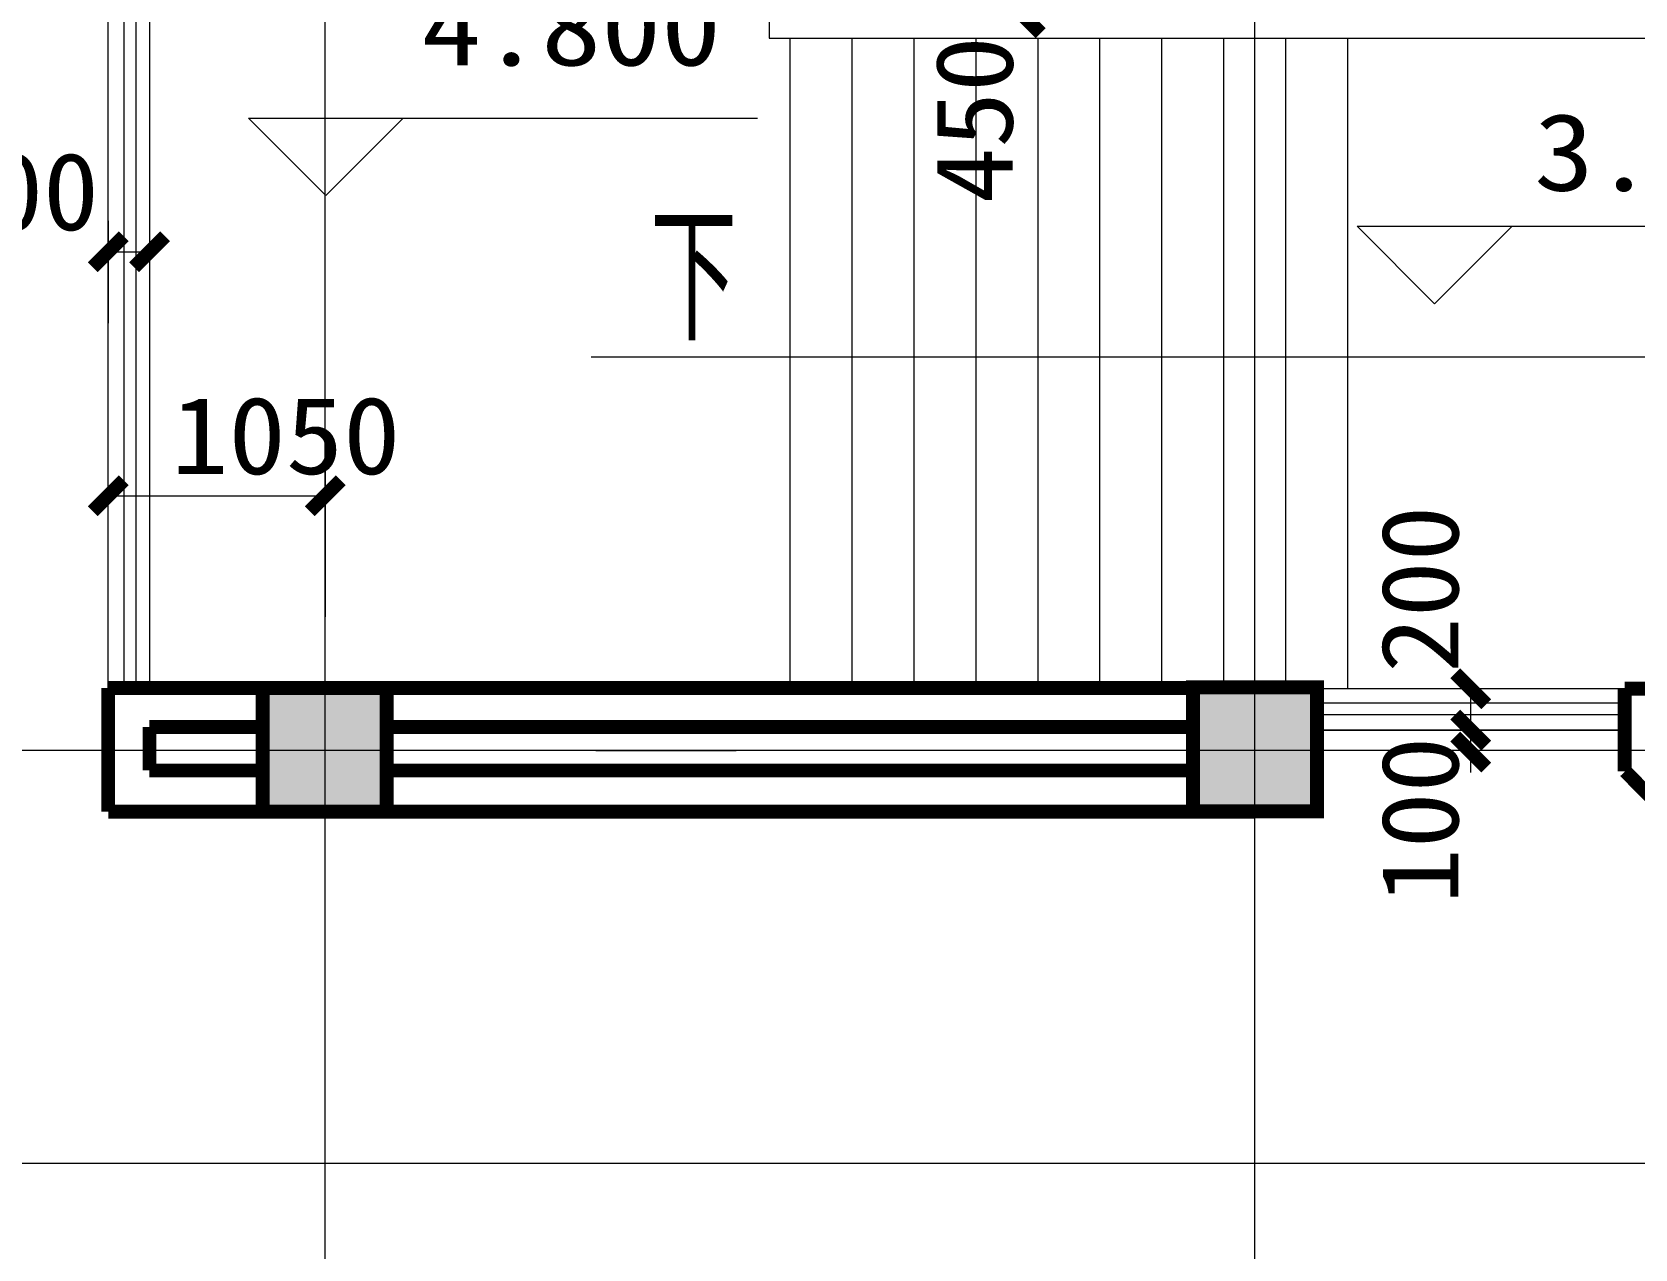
# Model space of a CAD drawing. Extents: x -307567 to 704339, y -10277 to 165507.
# Drawn here: x -60748 to -52988, y 19167 to 25061 of the extents above; entities that cross this region are included whole.
import ezdxf
from ezdxf.enums import TextEntityAlignment as Align

# ---------------------------------------------------------------- set-up
doc = ezdxf.new("R2010")
doc.units = 0
doc.header["$MEASUREMENT"] = 0
doc.layers.add('我的', color=255, linetype='CONTINUOUS', lineweight=0)
doc.styles.add('HZ', font='txt', dxfattribs={"width": 0.7, "height": 5, "bigfont": 'STF:宋体'})
doc.styles.get("Standard").update_dxf_attribs({"font": 'txt', "height": 3})

msp = doc.modelspace()

# ---------------------------------------------------------------- linework, layer by layer
at = {"layer": '我的', "color": 0}
for p, q in [((-59328.13321, 14141.83177), (-59328.13321, 77580.27533)), ((-54828.15571, 14141.83177), (-54828.15571, 77580.27533)), ((-60379.15334, 21884.14173), (-60379.15334, 29130.51873)), ((-60303.56778, 29130.51873), (-60303.56778, 21884.14173)), ((-60244.49825, 29130.51873), (-60244.49825, 21884.14173)), ((-60179.12993, 29130.51873), (-60179.12993, 21880.55517)), ((-57179.14493, 25982.45822), (-57179.14493, 25030.53999)), ((-57179.14493, 25030.58462), (-43379.21393, 25030.58462)), ((-57079.16984, 25030.58462), (-57079.16984, 21884.14173)), ((-56779.17134, 25030.58462), (-56779.17134, 21884.14173)), ((-56779.17134, 25030.58462), (-56779.17134, 21884.14173)), ((-56479.17284, 25030.58462), (-56479.17284, 21884.14173)), ((-56479.17284, 25030.58462), (-56479.17284, 21884.14173)), ((-56179.17434, 25030.58462), (-56179.17434, 21884.14173)), ((-56179.17434, 25030.58462), (-56179.17434, 21884.14173)), ((-55879.17584, 25030.58462), (-55879.17584, 21884.14173)), ((-55879.17584, 25030.58462), (-55879.17584, 21884.14173)), ((-55579.17734, 25030.58462), (-55579.17734, 21884.14173)), ((-55579.17734, 25030.58462), (-55579.17734, 21884.14173)), ((-55279.17884, 25030.58462), (-55279.17884, 21884.14173)), ((-54979.18034, 25030.58462), (-54979.18034, 21884.14173)), ((-54679.18184, 25030.58462), (-54679.18184, 21884.14173)), ((-54379.18334, 25030.58462), (-54379.18334, 21884.14173)), ((-55279.17884, 24929.54066), (-55279.17884, 21884.14173)), ((-59325.27678, 24268.56298), (-59700.2749, 24643.56111)), ((-59700.2749, 24643.56111), (-57236.27355, 24643.56111)), ((-58950.27865, 24643.56111), (-59325.27678, 24268.56298)), ((-60379.15334, 24146.29034), (-60379.15334, 23650.92615)), ((-60179.12993, 24146.29034), (-60179.12993, 23650.92615)), ((-53957.31045, 23744.73061), (-54332.30858, 24119.72873)), ((-54332.30858, 24119.72873), (-51989.92527, 24119.72873)), ((-53582.31233, 24119.72873), (-53957.31045, 23744.73061)), ((-60379.15334, 23996.29109), (-60179.12993, 23996.29109)), ((-58041.604, 23488.00544), (-45001.66675, 23488.00544)), ((-60179.12993, 22964.53126), (-60179.12993, 22228.83204)), ((-59328.13321, 22964.53126), (-59328.13321, 22228.83204)), ((-60379.15334, 22814.53201), (-59328.13321, 22814.53201)), ((-58018.89903, 21894.55694), (-57338.66562, 21894.55694)), ((-57079.16984, 21924.55691), (-57079.16984, 21884.14173)), ((-56779.17134, 21924.55691), (-56779.17134, 21884.14173)), ((-56779.17134, 21924.55691), (-56779.17134, 21884.14173)), ((-56479.17284, 21924.55691), (-56479.17284, 21884.14173)), ((-56479.17284, 21924.55691), (-56479.17284, 21884.14173)), ((-56179.17434, 21924.55691), (-56179.17434, 21884.14173)), ((-56179.17434, 21924.55691), (-56179.17434, 21884.14173)), ((-55879.17584, 21924.55691), (-55879.17584, 21884.14173)), ((-55879.17584, 21924.55691), (-55879.17584, 21884.14173)), ((-55579.17734, 21924.55691), (-55579.17734, 21884.14173)), ((-55579.17734, 21924.55691), (-55579.17734, 21884.14173)), ((-55279.17884, 21924.55691), (-55279.17884, 21884.14173)), ((-55279.17884, 21924.55691), (-55279.17884, 21884.14173)), ((-54979.18034, 21924.55634), (-54979.18034, 21884.14173)), ((-54679.18184, 21924.55634), (-54679.18184, 21884.14173)), ((-54379.18334, 21924.55634), (-54379.18334, 21884.14173)), ((-54527.05858, 21880.55517), (-43379.21393, 21880.55517)), ((-43579.23734, 21879.55553), (-54527.05858, 21879.55668)), ((-54527.05858, 21812.08894), (-53037.75939, 21812.08894)), ((-53782.40898, 21474.55744), (-53782.40898, 21879.55668)), ((-53632.40973, 21879.55668), (-53782.40898, 21879.55668)), ((-53037.75939, 21880.55517), (-53037.75939, 21480.55698)), ((-53037.75939, 21880.55517), (-53037.75939, 21480.55698)), ((-53037.75939, 21880.55517), (-53037.75939, 21480.55698)), ((-53037.75939, 21880.55517), (-53037.75939, 21480.55698)), ((-53037.75939, 21880.55517), (-53037.75939, 21480.55698)), ((-53037.75939, 21880.55517), (-53037.75939, 21480.55698)), ((-53037.75939, 21880.55517), (-53037.75939, 21480.55698)), ((-53037.75939, 21880.55517), (-53037.75939, 21480.55698)), ((-53037.75939, 21880.55517), (-53037.75939, 21480.55698)), ((-53037.75939, 21880.55517), (-53037.75939, 21480.55698)), ((-53037.75939, 21880.55517), (-53037.75939, 21480.55698)), ((-53037.75939, 21880.55517), (-53037.75939, 21480.55698)), ((-53037.75939, 21880.55517), (-53037.75939, 21480.55698)), ((-53037.75939, 21880.55517), (-53037.75939, 21480.55698)), ((-53037.75939, 21880.55517), (-53037.75939, 21480.55698)), ((-53037.75939, 21880.55517), (-53037.75939, 21480.55698)), ((-53037.75939, 21880.55517), (-53037.75939, 21480.55698)), ((-53037.75939, 21880.55517), (-53037.75939, 21480.55698)), ((-53037.75939, 21880.55517), (-53037.75939, 21480.55698)), ((-53037.75939, 21880.55517), (-53037.75939, 21480.55698)), ((-53037.75939, 21880.55517), (-53037.75939, 21480.55698)), ((-53037.75939, 21880.55517), (-53037.75939, 21480.55698)), ((-53037.75939, 21880.55517), (-53037.75939, 21480.55698)), ((-53037.75939, 21880.55517), (-53037.75939, 21480.55698)), ((-53037.75939, 21880.55517), (-53037.75939, 21480.55698)), ((-53037.75939, 21880.55517), (-53037.75939, 21480.55698)), ((-53037.75939, 21880.55517), (-53037.75939, 21480.55698)), ((-53037.75939, 21880.55517), (-53037.75939, 21480.55698)), ((-53037.75939, 21880.55517), (-53037.75939, 21480.55698)), ((-53037.75939, 21880.55517), (-53037.75939, 21480.55698)), ((-53037.75939, 21880.55517), (-53037.75939, 21480.55698)), ((-53037.75939, 21880.55517), (-53037.75939, 21480.55698)), ((-53037.75939, 21880.55517), (-53037.75939, 21480.55698)), ((-53037.75939, 21880.55517), (-53037.75939, 21480.55698)), ((-53037.75939, 21880.55517), (-53037.75939, 21480.55698)), ((-53037.75939, 21880.55517), (-53037.75939, 21480.55698)), ((-53037.75939, 21880.55517), (-53037.75939, 21480.55698)), ((-53037.75939, 21880.55517), (-53037.75939, 21480.55698)), ((-53037.75939, 21880.55517), (-53037.75939, 21480.55698)), ((-53037.75939, 21880.55517), (-53037.75939, 21480.55698)), ((-53037.75939, 21880.55517), (-53037.75939, 21480.55698)), ((-53037.75939, 21880.55517), (-53037.75939, 21480.55698)), ((-53037.75939, 21880.55517), (-53037.75939, 21480.55698)), ((-53037.75939, 21880.55517), (-53037.75939, 21480.55698)), ((-53037.75939, 21880.55517), (-53037.75939, 21480.55698)), ((-53037.75939, 21880.55517), (-53037.75939, 21480.55698)), ((-53037.75939, 21880.55517), (-53037.75939, 21480.55698)), ((-53037.75939, 21880.55517), (-53037.75939, 21480.55698)), ((-53037.75939, 21880.55517), (-53037.75939, 21480.55698)), ((-53037.75939, 21880.55517), (-53037.75939, 21480.55698)), ((-53037.75939, 21880.55517), (-53037.75939, 21480.55698)), ((-53037.75939, 21880.55517), (-53037.75939, 21480.55698)), ((-53037.75939, 21880.55517), (-53037.75939, 21480.55698)), ((-53037.75939, 21880.55517), (-53037.75939, 21480.55698)), ((-53037.75939, 21880.55517), (-53037.75939, 21480.55698)), ((-53037.75939, 21880.55517), (-53037.75939, 21480.55698)), ((-53037.75939, 21880.55517), (-53037.75939, 21480.55698)), ((-53037.75939, 21880.55517), (-53037.75939, 21480.55698)), ((-53037.75939, 21880.55517), (-53037.75939, 21480.55698)), ((-53037.75939, 21880.55517), (-53037.75939, 21480.55698)), ((-53037.75939, 21880.55517), (-53037.75939, 21480.55698)), ((-53037.75939, 21880.55517), (-53037.75939, 21480.55698)), ((-53037.75939, 21880.55517), (-53037.75939, 21480.55698)), ((-53037.75939, 21880.55517), (-53037.75939, 21480.55698)), ((-53037.75939, 21880.55517), (-53037.75939, 21480.55698)), ((-53037.75939, 21880.55517), (-53037.75939, 21480.55698)), ((-53037.75939, 21880.55517), (-53037.75939, 21480.55698)), ((-53037.75939, 21880.55517), (-53037.75939, 21480.55698)), ((-53037.75939, 21880.55517), (-53037.75939, 21480.55698)), ((-53037.75939, 21880.55517), (-53037.75939, 21480.55698)), ((-53037.75939, 21880.55517), (-53037.75939, 21480.55698)), ((-53037.75939, 21880.55517), (-53037.75939, 21480.55698)), ((-53037.75939, 21880.55517), (-53037.75939, 21480.55698)), ((-53037.75939, 21880.55517), (-53037.75939, 21480.55698)), ((-53037.75939, 21880.55517), (-53037.75939, 21480.55698)), ((-53037.75939, 21880.55517), (-53037.75939, 21480.55698)), ((-53037.75939, 21880.55517), (-53037.75939, 21480.55698)), ((-53037.75939, 21880.55517), (-53037.75939, 21480.55698)), ((-53037.75939, 21880.55517), (-53037.75939, 21480.55698)), ((-53037.75939, 21880.55517), (-53037.75939, 21480.55698)), ((-53037.75939, 21880.55517), (-53037.75939, 21480.55698)), ((-53037.75939, 21880.55517), (-53037.75939, 21480.55698)), ((-53037.75939, 21880.55517), (-53037.75939, 21480.55698)), ((-53037.75939, 21880.55517), (-53037.75939, 21480.55698)), ((-53037.75939, 21880.55517), (-53037.75939, 21480.55698)), ((-53037.75939, 21880.55517), (-53037.75939, 21480.55698)), ((-53037.75939, 21880.55517), (-53037.75939, 21480.55698)), ((-53037.75939, 21880.55517), (-53037.75939, 21480.55698)), ((-53037.75939, 21880.55517), (-53037.75939, 21480.55698)), ((-53037.75939, 21880.55517), (-53037.75939, 21480.55698)), ((-53037.75939, 21880.55517), (-53037.75939, 21480.55698)), ((-53037.75939, 21880.55517), (-53037.75939, 21480.55698)), ((-53037.75939, 21880.55517), (-53037.75939, 21480.55698)), ((-53037.75939, 21880.55517), (-53037.75939, 21480.55698)), ((-53037.75939, 21880.55517), (-53037.75939, 21480.55698)), ((-53037.75939, 21880.55517), (-53037.75939, 21480.55698)), ((-53037.75939, 21880.55517), (-53037.75939, 21480.55698)), ((-53037.75939, 21880.55517), (-53037.75939, 21480.55698)), ((-53037.75939, 21880.55517), (-53037.75939, 21480.55698)), ((-53037.75939, 21880.55517), (-53037.75939, 21480.55698)), ((-53037.75939, 21880.55517), (-53037.75939, 21480.55698)), ((-53037.75939, 21880.55517), (-53037.75939, 21480.55698)), ((-53037.75939, 21880.55517), (-53037.75939, 21480.55698)), ((-53037.75939, 21880.55517), (-53037.75939, 21480.55698)), ((-53037.75939, 21880.55517), (-53037.75939, 21480.55698)), ((-53037.75939, 21880.55517), (-53037.75939, 21480.55698)), ((-53037.75939, 21880.55517), (-53037.75939, 21480.55698)), ((-53037.75939, 21880.55517), (-53037.75939, 21480.55698)), ((-53037.75939, 21880.55517), (-53037.75939, 21480.55698)), ((-53037.75939, 21880.55517), (-53037.75939, 21480.55698)), ((-53037.75939, 21880.55517), (-53037.75939, 21480.55698)), ((-53037.75939, 21880.55517), (-53037.75939, 21480.55698)), ((-53037.75939, 21880.55517), (-53037.75939, 21480.55698)), ((-53037.75939, 21880.55517), (-53037.75939, 21480.55698)), ((-53037.75939, 21880.55517), (-53037.75939, 21480.55698)), ((-53037.75939, 21880.55517), (-53037.75939, 21480.55698)), ((-53037.75939, 21880.55517), (-53037.75939, 21480.55698)), ((-53037.75939, 21880.55517), (-53037.75939, 21480.55698)), ((-53037.75939, 21880.55517), (-53037.75939, 21480.55698)), ((-53037.75939, 21880.55517), (-53037.75939, 21480.55698)), ((-53037.75939, 21880.55517), (-53037.75939, 21480.55698)), ((-53037.75939, 21880.55517), (-53037.75939, 21480.55698)), ((-53037.75939, 21880.55517), (-53037.75939, 21480.55698)), ((-53037.75939, 21880.55517), (-53037.75939, 21480.55698)), ((-53037.75939, 21880.55517), (-53037.75939, 21480.55698)), ((-53037.75939, 21880.55517), (-53037.75939, 21480.55698)), ((-53037.75939, 21880.55517), (-53037.75939, 21480.55698)), ((-53037.75939, 21880.55517), (-53037.75939, 21480.55698)), ((-53037.75939, 21880.55517), (-53037.75939, 21480.55698)), ((-53037.75939, 21880.55517), (-53037.75939, 21480.55698)), ((-53037.75939, 21880.55517), (-53037.75939, 21480.55698)), ((-53037.75939, 21880.55517), (-53037.75939, 21480.55698)), ((-53037.75939, 21880.55517), (-53037.75939, 21480.55698)), ((-53037.75939, 21880.55517), (-53037.75939, 21480.55698)), ((-53037.75939, 21880.55517), (-53037.75939, 21480.55698)), ((-53037.75939, 21880.55517), (-53037.75939, 21480.55698)), ((-53037.75939, 21880.55517), (-53037.75939, 21480.55698)), ((-53037.75939, 21880.55517), (-53037.75939, 21480.55698)), ((-53037.75939, 21880.55517), (-53037.75939, 21480.55698)), ((-53037.75939, 21880.55517), (-53037.75939, 21480.55698)), ((-53037.75939, 21880.55517), (-53037.75939, 21480.55698)), ((-53037.75939, 21880.55517), (-53037.75939, 21480.55698)), ((-53037.75939, 21880.55517), (-53037.75939, 21480.55698)), ((-53037.75939, 21880.55517), (-53037.75939, 21480.55698)), ((-53037.75939, 21880.55517), (-53037.75939, 21480.55698)), ((-53037.75939, 21880.55517), (-53037.75939, 21480.55698)), ((-53037.75939, 21880.55517), (-53037.75939, 21480.55698)), ((-53037.75939, 21880.55517), (-53037.75939, 21480.55698)), ((-53037.75939, 21880.55517), (-53037.75939, 21480.55698)), ((-53037.75939, 21880.55517), (-53037.75939, 21480.55698)), ((-53037.75939, 21880.55517), (-53037.75939, 21480.55698)), ((-53037.75939, 21880.55517), (-53037.75939, 21480.55698)), ((-53037.75939, 21880.55517), (-53037.75939, 21480.55698)), ((-53037.75939, 21880.55517), (-53037.75939, 21480.55698)), ((-53037.75939, 21880.55517), (-53037.75939, 21480.55698)), ((-53037.75939, 21880.55517), (-53037.75939, 21480.55698)), ((-53037.75939, 21880.55517), (-53037.75939, 21480.55698)), ((-53037.75939, 21880.55517), (-53037.75939, 21480.55698)), ((-53037.75939, 21880.55517), (-53037.75939, 21480.55698)), ((-53037.75939, 21880.55517), (-53037.75939, 21480.55698)), ((-53037.75939, 21880.55517), (-53037.75939, 21480.55698)), ((-53037.75939, 21880.55517), (-53037.75939, 21480.55698)), ((-53037.75939, 21880.55517), (-53037.75939, 21480.55698)), ((-53037.75939, 21880.55517), (-53037.75939, 21480.55698)), ((-53037.75939, 21880.55517), (-53037.75939, 21480.55698)), ((-53037.75939, 21880.55517), (-53037.75939, 21480.55698)), ((-53037.75939, 21880.55517), (-53037.75939, 21480.55698)), ((-53037.75939, 21880.55517), (-53037.75939, 21480.55698)), ((-53037.75939, 21880.55517), (-53037.75939, 21480.55698)), ((-53037.75939, 21880.55517), (-53037.75939, 21480.55698)), ((-53037.75939, 21880.55517), (-53037.75939, 21480.55698)), ((-53037.75939, 21880.55517), (-53037.75939, 21480.55698)), ((-53037.75939, 21880.55517), (-53037.75939, 21480.55698)), ((-53037.75939, 21880.55517), (-53037.75939, 21480.55698)), ((-53037.75939, 21880.55517), (-53037.75939, 21480.55698)), ((-53037.75939, 21880.55517), (-53037.75939, 21480.55698)), ((-53037.75939, 21880.55517), (-53037.75939, 21480.55698)), ((-53037.75939, 21880.55517), (-53037.75939, 21480.55698)), ((-53037.75939, 21880.55517), (-53037.75939, 21480.55698)), ((-53037.75939, 21880.55517), (-53037.75939, 21480.55698)), ((-53037.75939, 21880.55517), (-53037.75939, 21480.55698)), ((-53037.75939, 21880.55517), (-53037.75939, 21480.55698)), ((-53037.75939, 21880.55517), (-53037.75939, 21480.55698)), ((-53037.75939, 21880.55517), (-53037.75939, 21480.55698)), ((-53037.75939, 21880.55517), (-53037.75939, 21480.55698)), ((-53037.75939, 21880.55517), (-53037.75939, 21480.55698)), ((-53037.75939, 21880.55517), (-53037.75939, 21480.55698)), ((-53037.75939, 21880.55517), (-53037.75939, 21480.55698)), ((-53037.75939, 21880.55517), (-53037.75939, 21480.55698)), ((-53037.75939, 21880.55517), (-53037.75939, 21480.55698)), ((-53037.75939, 21880.55517), (-53037.75939, 21480.55698)), ((-53037.75939, 21880.55517), (-53037.75939, 21480.55698)), ((-53037.75939, 21880.55517), (-53037.75939, 21480.55698)), ((-53037.75939, 21880.55517), (-53037.75939, 21480.55698)), ((-53037.75939, 21880.55517), (-53037.75939, 21480.55698)), ((-53037.75939, 21880.55517), (-53037.75939, 21480.55698)), ((-53037.75939, 21880.55517), (-53037.75939, 21480.55698)), ((-53037.75939, 21880.55517), (-53037.75939, 21480.55698)), ((-53037.75939, 21880.55517), (-53037.75939, 21480.55698)), ((-53037.75939, 21880.55517), (-53037.75939, 21480.55698)), ((-53037.75939, 21880.55517), (-53037.75939, 21480.55698)), ((-53037.75939, 21880.55517), (-53037.75939, 21480.55698)), ((-53037.75939, 21880.55517), (-53037.75939, 21480.55698)), ((-53037.75939, 21880.55517), (-53037.75939, 21480.55698)), ((-53037.75939, 21880.55517), (-53037.75939, 21480.55698)), ((-53037.75939, 21880.55517), (-53037.75939, 21480.55698)), ((-53037.75939, 21880.55517), (-53037.75939, 21480.55698)), ((-53037.75939, 21880.55517), (-53037.75939, 21480.55698)), ((-53037.75939, 21880.55517), (-53037.75939, 21480.55698)), ((-53037.75939, 21880.55517), (-53037.75939, 21480.55698)), ((-53037.75939, 21880.55517), (-53037.75939, 21480.55698)), ((-53037.75939, 21880.55517), (-53037.75939, 21480.55698)), ((-53037.75939, 21880.55517), (-53037.75939, 21480.55698)), ((-53037.75939, 21880.55517), (-53037.75939, 21480.55698)), ((-53037.75939, 21880.55517), (-53037.75939, 21480.55698)), ((-53037.75939, 21880.55517), (-53037.75939, 21480.55698)), ((-53037.75939, 21880.55517), (-53037.75939, 21480.55698)), ((-53037.75939, 21880.55517), (-53037.75939, 21480.55698)), ((-53037.75939, 21880.55517), (-53037.75939, 21480.55698)), ((-53037.75939, 21880.55517), (-53037.75939, 21480.55698)), ((-53037.75939, 21880.55517), (-53037.75939, 21480.55698)), ((-53037.75939, 21880.55517), (-53037.75939, 21480.55698)), ((-53037.75939, 21880.55517), (-53037.75939, 21480.55698)), ((-53037.75939, 21880.55517), (-53037.75939, 21480.55698)), ((-53037.75939, 21880.55517), (-53037.75939, 21480.55698)), ((-53037.75939, 21880.55517), (-53037.75939, 21480.55698)), ((-53037.75939, 21880.55517), (-53037.75939, 21480.55698)), ((-53037.75939, 21880.55517), (-53037.75939, 21480.55698)), ((-53037.75939, 21880.55517), (-53037.75939, 21480.55698)), ((-53037.75939, 21880.55517), (-53037.75939, 21480.55698)), ((-53037.75939, 21880.55517), (-53037.75939, 21480.55698)), ((-53037.75939, 21880.55517), (-53037.75939, 21480.55698)), ((-53037.75939, 21880.55517), (-53037.75939, 21480.55698)), ((-53037.75939, 21880.55517), (-53037.75939, 21480.55698)), ((-53037.75939, 21880.55517), (-53037.75939, 21480.55698)), ((-53037.75939, 21880.55517), (-53037.75939, 21480.55698)), ((-53037.75939, 21880.55517), (-53037.75939, 21480.55698)), ((-53037.75939, 21880.55517), (-53037.75939, 21480.55698)), ((-53037.75939, 21880.55517), (-53037.75939, 21480.55698)), ((-53037.75939, 21880.55517), (-53037.75939, 21480.55698)), ((-53037.75939, 21880.55517), (-53037.75939, 21480.55698)), ((-53037.75939, 21880.55517), (-53037.75939, 21480.55698)), ((-53037.75939, 21880.55517), (-53037.75939, 21480.55698)), ((-53037.75939, 21880.55517), (-53037.75939, 21480.55698)), ((-53037.75939, 21880.55517), (-53037.75939, 21480.55698)), ((-53037.75939, 21880.55517), (-53037.75939, 21480.55698)), ((-53037.75939, 21880.55517), (-53037.75939, 21480.55698)), ((-53037.75939, 21880.55517), (-53037.75939, 21480.55698)), ((-53037.75939, 21880.55517), (-53037.75939, 21480.55698)), ((-53037.75939, 21880.55517), (-53037.75939, 21480.55698)), ((-53037.75939, 21880.55517), (-53037.75939, 21480.55698)), ((-53037.75939, 21880.55517), (-53037.75939, 21480.55698)), ((-53037.75939, 21880.55517), (-53037.75939, 21480.55698)), ((-53037.75939, 21880.55517), (-53037.75939, 21480.55698)), ((-53037.75939, 21880.55517), (-53037.75939, 21480.55698)), ((-53037.75939, 21880.55517), (-53037.75939, 21480.55698)), ((-53037.75939, 21880.55517), (-53037.75939, 21480.55698)), ((-53037.75939, 21880.55517), (-53037.75939, 21480.55698)), ((-53037.75939, 21880.55517), (-53037.75939, 21480.55698)), ((-53037.75939, 21880.55517), (-53037.75939, 21480.55698)), ((-53037.75939, 21880.55517), (-53037.75939, 21480.55698)), ((-53037.75939, 21880.55517), (-53037.75939, 21480.55698)), ((-53037.75939, 21880.55517), (-53037.75939, 21480.55698)), ((-53037.75939, 21880.55517), (-53037.75939, 21480.55698)), ((-53037.75939, 21880.55517), (-53037.75939, 21480.55698)), ((-53037.75939, 21880.55517), (-53037.75939, 21480.55698)), ((-53037.75939, 21880.55517), (-53037.75939, 21480.55698)), ((-53037.75939, 21880.55517), (-53037.75939, 21480.55698)), ((-53037.75939, 21880.55517), (-53037.75939, 21480.55698)), ((-53037.75939, 21880.55517), (-53037.75939, 21480.55698)), ((-53037.75939, 21880.55517), (-53037.75939, 21480.55698)), ((-53037.75939, 21880.55517), (-53037.75939, 21480.55698)), ((-53037.75939, 21880.55517), (-53037.75939, 21480.55698)), ((-53037.75939, 21880.55517), (-53037.75939, 21480.55698)), ((-53037.75939, 21880.55517), (-53037.75939, 21480.55698)), ((-53037.75939, 21880.55517), (-53037.75939, 21480.55698)), ((-53037.75939, 21880.55517), (-53037.75939, 21480.55698)), ((-53037.75939, 21880.55517), (-53037.75939, 21480.55698)), ((-53037.75939, 21880.55517), (-53037.75939, 21480.55698)), ((-53037.75939, 21880.55517), (-53037.75939, 21480.55698)), ((-53037.75939, 21880.55517), (-53037.75939, 21480.55698)), ((-53037.75939, 21880.55517), (-53037.75939, 21480.55698)), ((-53037.75939, 21880.55517), (-53037.75939, 21480.55698)), ((-53037.75939, 21880.55517), (-53037.75939, 21480.55698)), ((-53037.75939, 21880.55517), (-53037.75939, 21480.55698)), ((-53037.75939, 21880.55517), (-53037.75939, 21480.55698)), ((-53037.75939, 21880.55517), (-53037.75939, 21480.55698)), ((-53037.75939, 21880.55517), (-53037.75939, 21480.55698)), ((-53037.75939, 21880.55517), (-53037.75939, 21480.55698)), ((-53037.75939, 21880.55517), (-53037.75939, 21480.55698)), ((-53037.75939, 21880.55517), (-53037.75939, 21480.55698)), ((-53037.75939, 21880.55517), (-53037.75939, 21480.55698)), ((-53037.75939, 21880.55517), (-53037.75939, 21480.55698)), ((-53037.75939, 21880.55517), (-53037.75939, 21480.55698)), ((-53037.75939, 21880.55517), (-53037.75939, 21480.55698)), ((-53037.75939, 21880.55517), (-53037.75939, 21480.55698)), ((-53037.75939, 21880.55517), (-53037.75939, 21480.55698)), ((-53037.75939, 21880.55517), (-53037.75939, 21480.55698)), ((-53037.75939, 21880.55517), (-53037.75939, 21480.55698)), ((-53037.75939, 21880.55517), (-53037.75939, 21480.55698)), ((-53037.75939, 21880.55517), (-53037.75939, 21480.55698)), ((-53037.75939, 21880.55517), (-53037.75939, 21480.55698)), ((-53037.75939, 21880.55517), (-53037.75939, 21480.55698)), ((-53037.75939, 21880.55517), (-53037.75939, 21480.55698)), ((-53037.75939, 21880.55517), (-53037.75939, 21480.55698)), ((-53037.75939, 21880.55517), (-53037.75939, 21480.55698)), ((-53037.75939, 21880.55517), (-53037.75939, 21480.55698)), ((-53037.75939, 21880.55517), (-53037.75939, 21480.55698)), ((-53037.75939, 21880.55517), (-53037.75939, 21480.55698)), ((-53037.75939, 21880.55517), (-53037.75939, 21480.55698)), ((-53037.75939, 21880.55517), (-53037.75939, 21480.55698)), ((-53037.75939, 21880.55517), (-53037.75939, 21480.55698)), ((-53037.75939, 21880.55517), (-53037.75939, 21480.55698)), ((-53037.75939, 21880.55517), (-53037.75939, 21480.55698)), ((-53037.75939, 21880.55517), (-53037.75939, 21480.55698)), ((-53037.75939, 21880.55517), (-53037.75939, 21480.55698)), ((-53037.75939, 21880.55517), (-53037.75939, 21480.55698)), ((-53037.75939, 21880.55517), (-53037.75939, 21480.55698)), ((-53037.75939, 21880.55517), (-53037.75939, 21480.55698)), ((-53037.75939, 21880.55517), (-53037.75939, 21480.55698)), ((-53037.75939, 21880.55517), (-53037.75939, 21480.55698)), ((-53037.75939, 21880.55517), (-53037.75939, 21480.55698)), ((-53037.75939, 21880.55517), (-53037.75939, 21480.55698)), ((-53037.75939, 21880.55517), (-53037.75939, 21480.55698)), ((-53037.75939, 21880.55517), (-53037.75939, 21480.55698)), ((-53037.75939, 21880.55517), (-53037.75939, 21480.55698)), ((-53037.75939, 21880.55517), (-53037.75939, 21480.55698)), ((-53037.75939, 21880.55517), (-53037.75939, 21480.55698)), ((-53037.75939, 21880.55517), (-53037.75939, 21480.55698)), ((-53037.75939, 21880.55517), (-53037.75939, 21480.55698)), ((-53037.75939, 21880.55517), (-53037.75939, 21480.55698)), ((-53037.75939, 21880.55517), (-53037.75939, 21480.55698)), ((-53037.75939, 21880.55517), (-53037.75939, 21480.55698)), ((-53037.75939, 21880.55517), (-53037.75939, 21480.55698)), ((-53037.75939, 21880.55517), (-53037.75939, 21480.55698)), ((-53037.75939, 21880.55517), (-53037.75939, 21480.55698)), ((-53037.75939, 21880.55517), (-53037.75939, 21480.55698)), ((-53037.75939, 21880.55517), (-53037.75939, 21480.55698)), ((-53037.75939, 21880.55517), (-53037.75939, 21480.55698)), ((-53037.75939, 21880.55517), (-53037.75939, 21480.55698)), ((-53037.75939, 21880.55517), (-53037.75939, 21480.55698)), ((-53037.75939, 21880.55517), (-53037.75939, 21480.55698)), ((-53037.75939, 21880.55517), (-53037.75939, 21480.55698)), ((-53037.75939, 21880.55517), (-53037.75939, 21480.55698)), ((-53037.75939, 21880.55517), (-53037.75939, 21480.55698)), ((-53037.75939, 21880.55517), (-53037.75939, 21480.55698)), ((-53037.75939, 21880.55517), (-53037.75939, 21480.55698)), ((-53037.75939, 21880.55517), (-53037.75939, 21480.55698)), ((-53037.75939, 21880.55517), (-53037.75939, 21480.55698)), ((-53037.75939, 21880.55517), (-53037.75939, 21480.55698)), ((-53037.75939, 21880.55517), (-53037.75939, 21480.55698)), ((-53037.75939, 21880.55517), (-53037.75939, 21480.55698)), ((-53037.75939, 21880.55517), (-53037.75939, 21480.55698)), ((-53037.75939, 21880.55517), (-53037.75939, 21480.55698)), ((-53037.75939, 21880.55517), (-53037.75939, 21480.55698)), ((-53037.75939, 21880.55517), (-53037.75939, 21480.55698)), ((-53037.75939, 21880.55517), (-53037.75939, 21480.55698)), ((-53037.75939, 21880.55517), (-53037.75939, 21480.55698)), ((-53037.75939, 21880.55517), (-53037.75939, 21480.55698)), ((-53037.75939, 21880.55517), (-53037.75939, 21480.55698)), ((-53037.75939, 21880.55517), (-53037.75939, 21480.55698)), ((-53037.75939, 21880.55517), (-53037.75939, 21480.55698)), ((-53037.75939, 21880.55517), (-53037.75939, 21480.55698)), ((-53037.75939, 21880.55517), (-53037.75939, 21480.55698)), ((-53037.75939, 21880.55517), (-53037.75939, 21480.55698)), ((-53037.75939, 21880.55517), (-53037.75939, 21480.55698)), ((-53037.75939, 21880.55517), (-53037.75939, 21480.55698)), ((-53037.75939, 21880.55517), (-53037.75939, 21480.55698)), ((-53037.75939, 21880.55517), (-53037.75939, 21480.55698)), ((-53037.75939, 21880.55517), (-53037.75939, 21480.55698)), ((-53037.75939, 21880.55517), (-53037.75939, 21480.55698)), ((-53037.75939, 21880.55517), (-53037.75939, 21480.55698)), ((-53037.75939, 21880.55517), (-53037.75939, 21480.55698)), ((-53037.75939, 21880.55517), (-53037.75939, 21480.55698)), ((-53037.75939, 21880.55517), (-53037.75939, 21480.55698)), ((-53037.75939, 21880.55517), (-53037.75939, 21480.55698)), ((-53037.75939, 21880.55517), (-53037.75939, 21480.55698)), ((-53037.75939, 21880.55517), (-53037.75939, 21480.55698)), ((-53037.75939, 21880.55517), (-53037.75939, 21480.55698)), ((-53037.75939, 21880.55517), (-53037.75939, 21480.55698)), ((-53037.75939, 21880.55517), (-53037.75939, 21480.55698)), ((-53037.75939, 21880.55517), (-53037.75939, 21480.55698)), ((-53037.75939, 21880.55517), (-53037.75939, 21480.55698)), ((-53037.75939, 21880.55517), (-53037.75939, 21480.55698)), ((-53037.75939, 21880.55517), (-53037.75939, 21480.55698)), ((-53037.75939, 21880.55517), (-53037.75939, 21480.55698)), ((-53037.75939, 21880.55517), (-53037.75939, 21480.55698)), ((-53037.75939, 21880.55517), (-53037.75939, 21480.55698)), ((-53037.75939, 21880.55517), (-53037.75939, 21480.55698)), ((-53037.75939, 21880.55517), (-53037.75939, 21480.55698)), ((-53037.75939, 21880.55517), (-53037.75939, 21480.55698)), ((-53037.75939, 21880.55517), (-53037.75939, 21480.55698)), ((-53037.75939, 21880.55517), (-53037.75939, 21480.55698)), ((-53037.75939, 21880.55517), (-53037.75939, 21480.55698)), ((-53037.75939, 21880.55517), (-53037.75939, 21480.55698)), ((-53037.75939, 21880.55517), (-53037.75939, 21480.55698)), ((-53037.75939, 21880.55517), (-53037.75939, 21480.55698)), ((-53037.75939, 21880.55517), (-53037.75939, 21480.55698)), ((-53037.75939, 21880.55517), (-53037.75939, 21480.55698)), ((-53037.75939, 21880.55517), (-53037.75939, 21480.55698)), ((-53037.75939, 21880.55517), (-53037.75939, 21480.55698)), ((-53037.75939, 21880.55517), (-53037.75939, 21480.55698)), ((-53037.75939, 21880.55517), (-53037.75939, 21480.55698)), ((-53037.75939, 21880.55517), (-53037.75939, 21480.55698)), ((-53037.75939, 21880.55517), (-53037.75939, 21480.55698)), ((-53037.75939, 21880.55517), (-53037.75939, 21480.55698)), ((-53037.75939, 21880.55517), (-53037.75939, 21480.55698)), ((-53037.75939, 21880.55517), (-53037.75939, 21480.55698)), ((-53037.75939, 21880.55517), (-53037.75939, 21480.55698)), ((-53037.75939, 21880.55517), (-53037.75939, 21480.55698)), ((-53037.75939, 21880.55517), (-53037.75939, 21480.55698)), ((-53037.75939, 21880.55517), (-53037.75939, 21480.55698)), ((-53037.75939, 21880.55517), (-53037.75939, 21480.55698)), ((-53037.75939, 21880.55517), (-53037.75939, 21480.55698)), ((-53037.75939, 21880.55517), (-53037.75939, 21480.55698)), ((-53037.75939, 21880.55517), (-53037.75939, 21480.55698)), ((-53037.75939, 21880.55517), (-53037.75939, 21480.55698)), ((-53037.75939, 21880.55517), (-53037.75939, 21480.55698)), ((-53037.75939, 21880.55517), (-53037.75939, 21480.55698)), ((-53037.75939, 21880.55517), (-53037.75939, 21480.55698)), ((-53037.75939, 21880.55517), (-53037.75939, 21480.55698)), ((-53037.75939, 21880.55517), (-53037.75939, 21480.55698)), ((-53037.75939, 21880.55517), (-53037.75939, 21480.55698)), ((-53037.75939, 21880.55517), (-53037.75939, 21480.55698)), ((-53037.75939, 21880.55517), (-53037.75939, 21480.55698)), ((-53037.75939, 21880.55517), (-53037.75939, 21480.55698)), ((-53037.75939, 21880.55517), (-53037.75939, 21480.55698)), ((-53037.75939, 21880.55517), (-53037.75939, 21480.55698)), ((-53037.75939, 21880.55517), (-53037.75939, 21480.55698)), ((-53037.75939, 21880.55517), (-53037.75939, 21480.55698)), ((-53037.75939, 21880.55517), (-53037.75939, 21480.55698)), ((-53037.75939, 21880.55517), (-53037.75939, 21480.55698)), ((-53037.75939, 21880.55517), (-53037.75939, 21480.55698)), ((-53037.75939, 21880.55517), (-53037.75939, 21480.55698)), ((-53037.75939, 21880.55517), (-53037.75939, 21480.55698)), ((-53037.75939, 21880.55517), (-53037.75939, 21480.55698)), ((-53037.75939, 21880.55517), (-53037.75939, 21480.55698)), ((-53037.75939, 21880.55517), (-53037.75939, 21480.55698)), ((-53037.75939, 21880.55517), (-53037.75939, 21480.55698)), ((-53037.75939, 21880.55517), (-53037.75939, 21480.55698)), ((-53037.75939, 21880.55517), (-53037.75939, 21480.55698)), ((-53037.75939, 21880.55517), (-53037.75939, 21480.55698)), ((-53037.75939, 21880.55517), (-53037.75939, 21480.55698)), ((-53037.75939, 21880.55517), (-53037.75939, 21480.55698)), ((-53037.75939, 21880.55517), (-53037.75939, 21480.55698)), ((-53037.75939, 21880.55517), (-53037.75939, 21480.55698)), ((-53037.75939, 21880.55517), (-53037.75939, 21480.55698)), ((-53037.75939, 21880.55517), (-53037.75939, 21480.55698)), ((-53037.75939, 21880.55517), (-53037.75939, 21480.55698)), ((-53037.75939, 21880.55517), (-53037.75939, 21480.55698)), ((-53037.75939, 21880.55517), (-53037.75939, 21480.55698)), ((-53037.75939, 21880.55517), (-53037.75939, 21480.55698)), ((-53037.75939, 21880.55517), (-53037.75939, 21480.55698)), ((-53037.75939, 21880.55517), (-53037.75939, 21480.55698)), ((-53037.75939, 21880.55517), (-53037.75939, 21480.55698)), ((-53037.75939, 21880.55517), (-53037.75939, 21480.55698)), ((-53037.75939, 21880.55517), (-53037.75939, 21480.55698)), ((-53037.75939, 21880.55517), (-53037.75939, 21480.55698)), ((-53037.75939, 21880.55517), (-53037.75939, 21480.55698)), ((-53037.75939, 21880.55517), (-53037.75939, 21480.55698)), ((-53037.75939, 21880.55517), (-53037.75939, 21480.55698)), ((-53037.75939, 21880.55517), (-53037.75939, 21480.55698)), ((-53037.75939, 21880.55517), (-53037.75939, 21480.55698)), ((-53037.75939, 21880.55517), (-53037.75939, 21480.55698)), ((-53037.75939, 21880.55517), (-53037.75939, 21480.55698)), ((-53037.75939, 21880.55517), (-53037.75939, 21480.55698)), ((-53037.75939, 21880.55517), (-53037.75939, 21480.55698)), ((-53037.75939, 21880.55517), (-53037.75939, 21480.55698)), ((-53037.75939, 21880.55517), (-53037.75939, 21480.55698)), ((-53037.75939, 21880.55517), (-53037.75939, 21480.55698)), ((-53037.75939, 21880.55517), (-53037.75939, 21480.55698)), ((-53037.75939, 21880.55517), (-53037.75939, 21480.55698)), ((-53037.75939, 21880.55517), (-53037.75939, 21480.55698)), ((-53037.75939, 21880.55517), (-53037.75939, 21480.55698)), ((-53037.75939, 21880.55517), (-53037.75939, 21480.55698)), ((-53037.75939, 21880.55517), (-53037.75939, 21480.55698)), ((-53037.75939, 21880.55517), (-53037.75939, 21480.55698)), ((-53037.75939, 21880.55517), (-53037.75939, 21480.55698)), ((-53037.75939, 21880.55517), (-53037.75939, 21480.55698)), ((-53037.75939, 21880.55517), (-53037.75939, 21480.55698)), ((-53037.75939, 21880.55517), (-53037.75939, 21480.55698)), ((-53037.75939, 21880.55517), (-53037.75939, 21480.55698)), ((-53037.75939, 21880.55517), (-53037.75939, 21480.55698)), ((-53037.75939, 21880.55517), (-53037.75939, 21480.55698)), ((-53037.75939, 21880.55517), (-53037.75939, 21480.55698)), ((-53037.75939, 21880.55517), (-53037.75939, 21480.55698)), ((-53037.75939, 21880.55517), (-53037.75939, 21480.55698)), ((-53037.75939, 21880.55517), (-53037.75939, 21480.55698)), ((-53037.75939, 21880.55517), (-53037.75939, 21480.55698)), ((-53037.75939, 21880.55517), (-53037.75939, 21480.55698)), ((-53037.75939, 21880.55517), (-53037.75939, 21480.55698)), ((-53037.75939, 21880.55517), (-53037.75939, 21480.55698)), ((-53037.75939, 21880.55517), (-53037.75939, 21480.55698)), ((-53037.75939, 21880.55517), (-53037.75939, 21480.55698)), ((-53037.75939, 21880.55517), (-53037.75939, 21480.55698)), ((-53037.75939, 21880.55517), (-53037.75939, 21480.55698)), ((-53037.75939, 21880.55517), (-53037.75939, 21480.55698)), ((-53037.75939, 21880.55517), (-53037.75939, 21480.55698)), ((-53037.75939, 21880.55517), (-53037.75939, 21480.55698)), ((-53037.75939, 21880.55517), (-53037.75939, 21480.55698)), ((-53037.75939, 21880.55517), (-53037.75939, 21480.55698)), ((-53037.75939, 21880.55517), (-53037.75939, 21480.55698)), ((-53037.75939, 21880.55517), (-53037.75939, 21480.55698)), ((-53037.75939, 21880.55517), (-53037.75939, 21480.55698)), ((-53037.75939, 21880.55517), (-53037.75939, 21480.55698)), ((-53037.75939, 21880.55517), (-53037.75939, 21480.55698)), ((-53037.75939, 21880.55517), (-53037.75939, 21480.55698)), ((-53037.75939, 21880.55517), (-53037.75939, 21480.55698)), ((-53037.75939, 21880.55517), (-53037.75939, 21480.55698)), ((-53037.75939, 21880.55517), (-53037.75939, 21480.55698)), ((-53037.75939, 21880.55517), (-53037.75939, 21480.55698)), ((-53037.75939, 21880.55517), (-53037.75939, 21480.55698)), ((-53037.75939, 21880.55517), (-53037.75939, 21480.55698)), ((-53037.75939, 21880.55517), (-53037.75939, 21480.55698)), ((-53037.75939, 21880.55517), (-53037.75939, 21480.55698)), ((-53037.75939, 21880.55517), (-53037.75939, 21480.55698)), ((-53037.75939, 21880.55517), (-53037.75939, 21480.55698)), ((-53037.75939, 21880.55517), (-53037.75939, 21480.55698)), ((-53037.75939, 21880.55517), (-53037.75939, 21480.55698)), ((-53037.75939, 21880.55517), (-53037.75939, 21480.55698)), ((-53037.75939, 21880.55517), (-53037.75939, 21480.55698)), ((-53037.75939, 21880.55517), (-53037.75939, 21480.55698)), ((-53037.75939, 21880.55517), (-53037.75939, 21480.55698)), ((-53037.75939, 21880.55517), (-53037.75939, 21480.55698)), ((-53037.75939, 21880.55517), (-53037.75939, 21480.55698)), ((-53037.75939, 21880.55517), (-53037.75939, 21480.55698)), ((-53037.75939, 21880.55517), (-53037.75939, 21480.55698)), ((-53037.75939, 21880.55517), (-53037.75939, 21480.55698)), ((-53037.75939, 21880.55517), (-53037.75939, 21480.55698)), ((-53037.75939, 21880.55517), (-53037.75939, 21480.55698)), ((-53037.75939, 21880.55517), (-53037.75939, 21480.55698)), ((-53037.75939, 21880.55517), (-53037.75939, 21480.55698)), ((-53037.75939, 21880.55517), (-53037.75939, 21480.55698)), ((-53037.75939, 21880.55517), (-53037.75939, 21480.55698)), ((-53037.75939, 21880.55517), (-53037.75939, 21480.55698)), ((-53037.75939, 21880.55517), (-53037.75939, 21480.55698)), ((-53037.75939, 21880.55517), (-53037.75939, 21480.55698)), ((-53037.75939, 21880.55517), (-53037.75939, 21480.55698)), ((-53037.75939, 21880.55517), (-53037.75939, 21480.55698)), ((-53037.75939, 21880.55517), (-53037.75939, 21480.55698)), ((-53037.75939, 21880.55517), (-53037.75939, 21480.55698)), ((-53037.75939, 21880.55517), (-53037.75939, 21480.55698)), ((-53037.75939, 21880.55517), (-53037.75939, 21480.55698)), ((-53037.75939, 21880.55517), (-53037.75939, 21480.55698)), ((-53037.75939, 21880.55517), (-53037.75939, 21480.55698)), ((-53037.75939, 21880.55517), (-53037.75939, 21480.55698)), ((-53037.75939, 21880.55517), (-53037.75939, 21480.55698)), ((-53037.75939, 21880.55517), (-53037.75939, 21480.55698)), ((-53037.75939, 21880.55517), (-53037.75939, 21480.55698)), ((-53037.75939, 21880.55517), (-53037.75939, 21480.55698)), ((-53037.75939, 21880.55517), (-53037.75939, 21480.55698)), ((-53037.75939, 21880.55517), (-53037.75939, 21480.55698)), ((-53037.75939, 21880.55517), (-53037.75939, 21480.55698)), ((-53037.75939, 21880.55517), (-53037.75939, 21480.55698)), ((-53037.75939, 21880.55517), (-53037.75939, 21480.55698)), ((-53037.75939, 21880.55517), (-53037.75939, 21480.55698)), ((-53037.75939, 21880.55517), (-53037.75939, 21480.55698)), ((-53037.75939, 21880.55517), (-53037.75939, 21480.55698)), ((-53037.75939, 21880.55517), (-53037.75939, 21480.55698)), ((-53037.75939, 21880.55517), (-53037.75939, 21480.55698)), ((-53037.75939, 21880.55517), (-53037.75939, 21480.55698)), ((-53037.75939, 21880.55517), (-53037.75939, 21480.55698)), ((-53037.75939, 21880.55517), (-53037.75939, 21480.55698)), ((-53037.75939, 21880.55517), (-53037.75939, 21480.55698)), ((-53037.75939, 21880.55517), (-53037.75939, 21480.55698)), ((-53037.75939, 21880.55517), (-53037.75939, 21480.55698)), ((-53037.75939, 21880.55517), (-53037.75939, 21480.55698)), ((-53037.75939, 21880.55517), (-53037.75939, 21480.55698)), ((-53037.75939, 21880.55517), (-53037.75939, 21480.55698)), ((-53037.75939, 21880.55517), (-53037.75939, 21480.55698)), ((-53037.75939, 21880.55517), (-53037.75939, 21480.55698)), ((-53037.75939, 21880.55517), (-53037.75939, 21480.55698)), ((-53037.75939, 21880.55517), (-53037.75939, 21480.55698)), ((-53037.75939, 21880.55517), (-53037.75939, 21480.55698)), ((-53037.75939, 21880.55517), (-53037.75939, 21480.55698)), ((-53037.75939, 21880.55517), (-53037.75939, 21480.55698)), ((-53037.75939, 21880.55517), (-53037.75939, 21480.55698)), ((-53037.75939, 21880.55517), (-53037.75939, 21480.55698)), ((-53037.75939, 21880.55517), (-53037.75939, 21480.55698)), ((-53037.75939, 21880.55517), (-53037.75939, 21480.55698)), ((-53037.75939, 21880.55517), (-53037.75939, 21480.55698)), ((-53037.75939, 21880.55517), (-53037.75939, 21480.55698)), ((-53037.75939, 21880.55517), (-53037.75939, 21480.55698)), ((-53037.75939, 21880.55517), (-53037.75939, 21480.55698)), ((-53037.75939, 21880.55517), (-53037.75939, 21480.55698)), ((-53037.75939, 21880.55517), (-53037.75939, 21480.55698)), ((-53037.75939, 21880.55517), (-53037.75939, 21480.55698)), ((-53037.75939, 21880.55517), (-53037.75939, 21480.55698)), ((-53037.75939, 21880.55517), (-53037.75939, 21480.55698)), ((-53037.75939, 21880.55517), (-53037.75939, 21480.55698)), ((-53037.75939, 21880.55517), (-53037.75939, 21480.55698)), ((-53037.75939, 21880.55517), (-53037.75939, 21480.55698)), ((-53037.75939, 21880.55517), (-53037.75939, 21480.55698)), ((-53037.75939, 21880.55517), (-53037.75939, 21480.55698)), ((-53037.75939, 21880.55517), (-53037.75939, 21480.55698)), ((-53037.75939, 21880.55517), (-53037.75939, 21480.55698)), ((-53037.75939, 21880.55517), (-53037.75939, 21480.55698)), ((-53037.75939, 21880.55517), (-53037.75939, 21480.55698)), ((-53037.75939, 21880.55517), (-53037.75939, 21480.55698)), ((-53037.75939, 21880.55517), (-53037.75939, 21480.55698)), ((-53037.75939, 21880.55517), (-53037.75939, 21480.55698)), ((-53037.75939, 21880.55517), (-53037.75939, 21480.55698)), ((-53037.75939, 21880.55517), (-53037.75939, 21480.55698)), ((-53037.75939, 21880.55517), (-53037.75939, 21480.55698)), ((-53037.75939, 21880.55517), (-53037.75939, 21480.55698)), ((-53037.75939, 21880.55517), (-53037.75939, 21480.55698)), ((-53037.75939, 21880.55517), (-53037.75939, 21480.55698)), ((-53037.75939, 21880.55517), (-53037.75939, 21480.55698)), ((-53037.75939, 21880.55517), (-53037.75939, 21480.55698)), ((-53037.75939, 21880.55517), (-53037.75939, 21480.55698)), ((-53037.75939, 21880.55517), (-53037.75939, 21480.55698)), ((-53037.75939, 21880.55517), (-53037.75939, 21480.55698)), ((-53037.75939, 21880.55517), (-53037.75939, 21480.55698)), ((-53037.75939, 21880.55517), (-53037.75939, 21480.55698)), ((-53037.75939, 21880.55517), (-53037.75939, 21480.55698)), ((-53037.75939, 21880.55517), (-53037.75939, 21480.55698)), ((-53037.75939, 21880.55517), (-53037.75939, 21480.55698)), ((-53037.75939, 21880.55517), (-53037.75939, 21480.55698)), ((-53037.75939, 21880.55517), (-53037.75939, 21480.55698)), ((-53037.75939, 21880.55517), (-53037.75939, 21480.55698)), ((-53037.75939, 21880.55517), (-53037.75939, 21480.55698)), ((-53037.75939, 21880.55517), (-53037.75939, 21480.55698)), ((-53037.75939, 21880.55517), (-53037.75939, 21480.55698)), ((-53037.75939, 21880.55517), (-53037.75939, 21480.55698)), ((-53037.75939, 21880.55517), (-53037.75939, 21480.55698)), ((-53037.75939, 21880.55517), (-53037.75939, 21480.55698)), ((-53037.75939, 21880.55517), (-53037.75939, 21480.55698)), ((-53037.75939, 21880.55517), (-53037.75939, 21480.55698)), ((-53037.75939, 21880.55517), (-53037.75939, 21480.55698)), ((-53037.75939, 21880.55517), (-53037.75939, 21480.55698)), ((-53037.75939, 21880.55517), (-53037.75939, 21480.55698)), ((-53037.75939, 21880.55517), (-53037.75939, 21480.55698)), ((-53037.75939, 21880.55517), (-53037.75939, 21480.55698)), ((-53037.75939, 21880.55517), (-53037.75939, 21480.55698)), ((-53037.75939, 21880.55517), (-53037.75939, 21480.55698)), ((-53037.75939, 21880.55517), (-53037.75939, 21480.55698)), ((-53037.75939, 21880.55517), (-53037.75939, 21480.55698)), ((-53037.75939, 21880.55517), (-53037.75939, 21480.55698)), ((-53037.75939, 21880.55517), (-53037.75939, 21480.55698)), ((-53037.75939, 21880.55517), (-53037.75939, 21480.55698)), ((-53037.75939, 21880.55517), (-53037.75939, 21480.55698)), ((-53037.75939, 21880.55517), (-53037.75939, 21480.55698)), ((-53037.75939, 21880.55517), (-53037.75939, 21480.55698)), ((-53037.75939, 21880.55517), (-53037.75939, 21480.55698)), ((-53037.75939, 21880.55517), (-53037.75939, 21480.55698)), ((-53037.75939, 21880.55517), (-53037.75939, 21480.55698)), ((-53037.75939, 21880.55517), (-53037.75939, 21480.55698)), ((-53037.75939, 21880.55517), (-53037.75939, 21480.55698)), ((-53037.75939, 21880.55517), (-53037.75939, 21480.55698)), ((-53037.75939, 21880.55517), (-53037.75939, 21480.55698)), ((-53037.75939, 21880.55517), (-53037.75939, 21480.55698)), ((-53037.75939, 21880.55517), (-53037.75939, 21480.55698)), ((-53037.75939, 21880.55517), (-53037.75939, 21480.55698)), ((-53037.75939, 21880.55517), (-53037.75939, 21480.55698)), ((-53037.75939, 21880.55517), (-53037.75939, 21480.55698)), ((-53037.75939, 21880.55517), (-53037.75939, 21480.55698)), ((-53037.75939, 21880.55517), (-53037.75939, 21480.55698)), ((-53037.75939, 21880.55517), (-53037.75939, 21480.55698)), ((-53037.75939, 21880.55517), (-53037.75939, 21480.55698)), ((-53037.75939, 21880.55517), (-53037.75939, 21480.55698)), ((-53037.75939, 21880.55517), (-53037.75939, 21480.55698)), ((-53037.75939, 21880.55517), (-53037.75939, 21480.55698)), ((-53037.75939, 21880.55517), (-53037.75939, 21480.55698)), ((-53037.75939, 21880.55517), (-53037.75939, 21480.55698)), ((-53037.75939, 21880.55517), (-53037.75939, 21480.55698)), ((-53037.75939, 21880.55517), (-53037.75939, 21480.55698)), ((-53037.75939, 21880.55517), (-53037.75939, 21480.55698)), ((-53037.75939, 21880.55517), (-53037.75939, 21480.55698)), ((-53037.75939, 21880.55517), (-53037.75939, 21480.55698)), ((-53037.75939, 21880.55517), (-53037.75939, 21480.55698)), ((-53037.75939, 21880.55517), (-53037.75939, 21480.55698)), ((-53037.75939, 21880.55517), (-53037.75939, 21480.55698)), ((-53037.75939, 21880.55517), (-53037.75939, 21480.55698)), ((-53037.75939, 21880.55517), (-53037.75939, 21480.55698)), ((-53037.75939, 21880.55517), (-53037.75939, 21480.55698)), ((-53037.75939, 21880.55517), (-53037.75939, 21480.55698)), ((-53037.75939, 21880.55517), (-53037.75939, 21480.55698)), ((-53037.75939, 21880.55517), (-53037.75939, 21480.55698)), ((-53037.75939, 21880.55517), (-53037.75939, 21480.55698)), ((-53037.75939, 21880.55517), (-53037.75939, 21480.55698)), ((-53037.75939, 21880.55517), (-53037.75939, 21480.55698)), ((-53037.75939, 21880.55517), (-53037.75939, 21480.55698)), ((-53037.75939, 21880.55517), (-53037.75939, 21480.55698)), ((-53037.75939, 21880.55517), (-53037.75939, 21480.55698)), ((-53037.75939, 21880.55517), (-53037.75939, 21480.55698)), ((-53037.75939, 21880.55517), (-53037.75939, 21480.55698)), ((-53037.75939, 21880.55517), (-53037.75939, 21480.55698)), ((-53037.75939, 21880.55517), (-53037.75939, 21480.55698)), ((-53037.75939, 21880.55517), (-53037.75939, 21480.55698)), ((-53037.75939, 21880.55517), (-53037.75939, 21480.55698)), ((-53037.75939, 21880.55517), (-53037.75939, 21480.55698)), ((-53037.75939, 21880.55517), (-53037.75939, 21480.55698)), ((-53037.75939, 21880.55517), (-53037.75939, 21480.55698)), ((-53037.75939, 21880.55517), (-53037.75939, 21480.55698)), ((-53037.75939, 21880.55517), (-53037.75939, 21480.55698)), ((-53037.75939, 21880.55517), (-53037.75939, 21480.55698)), ((-53037.75939, 21880.55517), (-53037.75939, 21480.55698)), ((-53037.75939, 21880.55517), (-53037.75939, 21480.55698)), ((-54527.05858, 21756.08928), (-53037.75939, 21756.08928)), ((-58018.89903, 21695.14292), (-57338.66562, 21695.14292)), ((-54527.05858, 21680.55636), (-53037.75939, 21680.55636)), ((-54527.05858, 21680.55636), (-53037.75939, 21680.55636)), ((-54527.05858, 21679.81707), (-53037.75939, 21679.81707)), ((-53225.6979, 21679.81707), (-54527.05858, 21679.55729)), ((-53037.75939, 21679.55729), (-54527.05858, 21679.55729)), ((-53632.40973, 21679.81707), (-53782.40898, 21679.81707)), ((-5920.96616, 21580.55667), (-79811.30716, 21580.55667)), ((-5920.96616, 21580.55667), (-79811.30716, 21580.55667)), ((-58018.89903, 21580.55667), (-57338.66562, 21580.55667)), ((-54828.15571, 15836.46984), (-54828.15571, 21080.55936)), ((-44428.18329, 19580.56686), (-79811.30716, 19580.56686))]:
    msp.add_line(p, q, dxfattribs=at)
at = {"layer": '我的', "color": 0, "const_width": 67.49966}
for points in [[(-56015.0028, 25205.53873), (-55865.00355, 25055.53948)], [(-60454.15297, 23921.29146), (-60304.15372, 24071.29071)], [(-60254.12955, 23921.29146), (-60104.1303, 24071.29071)], [(-60454.15297, 22739.53239), (-60304.15372, 22889.53164)], [(-59403.13283, 22739.53239), (-59253.13358, 22889.53164)], [(-53857.40861, 21954.5563), (-53707.40936, 21804.55705)], [(-60379.15334, 21884.14173), (-55127.05558, 21884.14173)], [(-60379.15334, 21884.14173), (-60379.15334, 21284.14416)], [(-59630.65855, 21884.14173), (-59630.65855, 21284.14416), (-59030.66155, 21284.14416), (-59030.66155, 21884.14173), (-59630.65855, 21884.14173), (-59630.65855, 21284.14416)], [(-55127.05558, 21886.76756), (-55127.05558, 21286.77056), (-54527.05858, 21286.77056), (-54527.05858, 21886.76756), (-55127.05558, 21886.76756), (-55127.05558, 21286.77056)], [(-53037.75939, 21880.55517), (-50678.20087, 21880.55517)], [(-53037.75939, 21880.55517), (-53037.75939, 21480.55698)], [(-53037.75939, 21880.55517), (-53037.75939, 21480.55698)], [(-53037.75939, 21880.55517), (-53037.75939, 21480.55698)], [(-60179.12993, 21695.14292), (-60179.12993, 21484.14354)], [(-60179.12993, 21695.14292), (-59630.65855, 21695.14292)], [(-59030.66155, 21695.14292), (-55127.05558, 21695.14292)], [(-53857.40861, 21754.8167), (-53707.40936, 21604.81745)], [(-53857.40861, 21648.8169), (-53707.40936, 21498.81765)], [(-59630.65855, 21484.14354), (-60179.12993, 21484.14354)], [(-55127.05558, 21484.14354), (-59030.66155, 21484.14354)], [(-53037.75939, 21480.55698), (-53034.82971, 21480.55698)], [(-53034.90296, 21480.63136), (-50862.98999, 19283.44768)], [(-54828.15571, 21284.14416), (-60379.15334, 21284.14416)]]:
    msp.add_lwpolyline(points, dxfattribs=at)
at = {"layer": '我的', "color": 0}
for points in [[(-59630.65855, 21884.14173), (-59030.66155, 21884.14173), (-59630.65855, 21284.14473), (-59030.66155, 21284.14473)], [(-55127.05558, 21886.76756), (-54527.05858, 21886.76756), (-55127.05558, 21286.77056), (-54527.05858, 21286.77056)]]:
    msp.add_solid(points, dxfattribs=at)

# ---------------------------------------------------------------- texts
for s, width, p, p2 in [('   4.800 ', 0.870007, (-59732.28158, 24898.55937), (-57122.27266, 24898.55937)), ('   3.300 ', 0.869995, (-54346.04142, 24291.88936), (-51736.06912, 24291.88936)), ('200', 0.925739, (-61234.14174, 24101.2901), (-60424.12382, 24101.2901)), ('1050', 0.986654, (-60074.13778, 22919.53103), (-58964.15798, 22919.53103))]:
    msp.add_text(s, height=374.998125, dxfattribs=dict(at, width=width)).set_placement(p, p2, align=Align.FIT)
for s, width, p, p2 in [('450', 0.864, (-56000.02485, 24230.54361), (-56000.02485, 25040.53979)), ('200', 0.925715, (-53842.43066, 21956.81535), (-53842.43066, 22766.81153)), ('100', 1.08, (-53842.43066, 20837.82109), (-53842.43066, 21647.81726))]:
    msp.add_text(s, height=374.998125, rotation=90, dxfattribs=dict(at, width=width)).set_placement(p, p2, align=Align.FIT)
at = {"layer": '我的', "color": 0, "style": 'HZ', "width": 0.492196}
msp.add_text('下', height=599.997, dxfattribs=at).set_placement((-57754.27633, 23565.97021), (-57334.27111, 23565.97021), align=Align.FIT)

doc.saveas('drawing.dxf')
